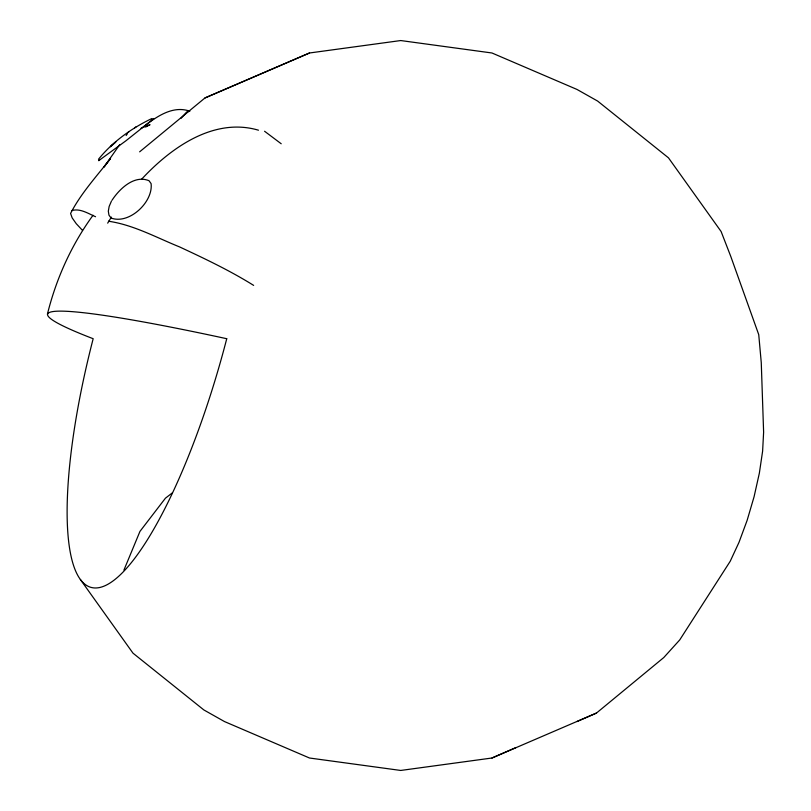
<?xml version="1.0" encoding="UTF-8"?>
<svg xmlns="http://www.w3.org/2000/svg" width="811" height="811" viewBox="0 0 811 811"><rect width="100%" height="100%" fill="white"/><g stroke="black" fill="none" stroke-linecap="round" stroke-linejoin="round"><path stroke-width="1.22" d="M47.383 314.262C56.212 278.66 71.409 244.912 93.042 215.25M119.704 144.662L104.001 167.056L110.549 158.459C96.702 176.251 80.948 193.282 70.587 213.435L72.159 217.875L76.224 223.654L82.499 230.385M123.931 570.082L139.958 531.398L165.444 498.177L172.287 492.926M107.67 223.147L111.391 217.115M111.411 201.189L109.161 206.43L108.319 211.195L108.968 215.148L111.056 218.027C129.172 224.829 153.37 201.969 151.089 183.59L149.011 180.711C134.362 174.568 119.47 188.801 111.999 200.297M98.486 159.28C112.506 141.854 131.787 128.087 151.9 118.518M126.131 135.508L127.55 133.47M180.944 118.376L186.794 111.898L189.835 111.208C172.54 105.024 156.016 117.058 143.05 127.145M141.55 179.302C170.645 147.896 213.729 117.037 258.466 130.196M99.753 159.645L98.689 160.69L125.867 140.83L153.989 118.477L151.404 120.079M139.634 151.839L204.99 97.938L309.498 52.989L400.735 40.55L491.973 52.989L576.986 89.443L597.595 101.051L668.477 157.841L721.111 231.52L730.772 256.418L758.741 334.659L761.265 362.669L763.617 432.222L762.614 451.119L759.36 473.127L754.078 496.737L747.134 520.348L738.993 542.356L730.224 561.253L679.719 639.94L663.773 657.549L596.47 713.062L576.986 721.557M128.331 132.132L129.01 131.666M134.596 127.844L135.924 126.932M145.676 127.003L150.025 124.681L141.043 128.199M309.498 52.989L204.99 97.938M80.36 579.48L132.984 653.159L203.865 709.949L224.475 721.557L309.498 758.011L400.735 770.45L491.973 758.011L515.837 747.61M491.973 758.011L596.47 713.062M71.611 210.647C79.904 208.001 88.166 213.526 95.556 216.73M108.481 221.221C133.511 224.88 156.29 237.522 179.525 246.899C204.767 258.648 230.01 270.641 253.65 285.391M264.568 131.25L281.214 143.77M112.111 145.189L110.418 146.74L115.811 141.915L112.111 145.189M226.745 338.714A364.95 24.452 14.5 0 0 93.174 338.714A258.06 64.515 -74.5 0 0 95.445 587.975A258.06 64.515 -74.5 0 0 226.745 338.714"/></g></svg>
